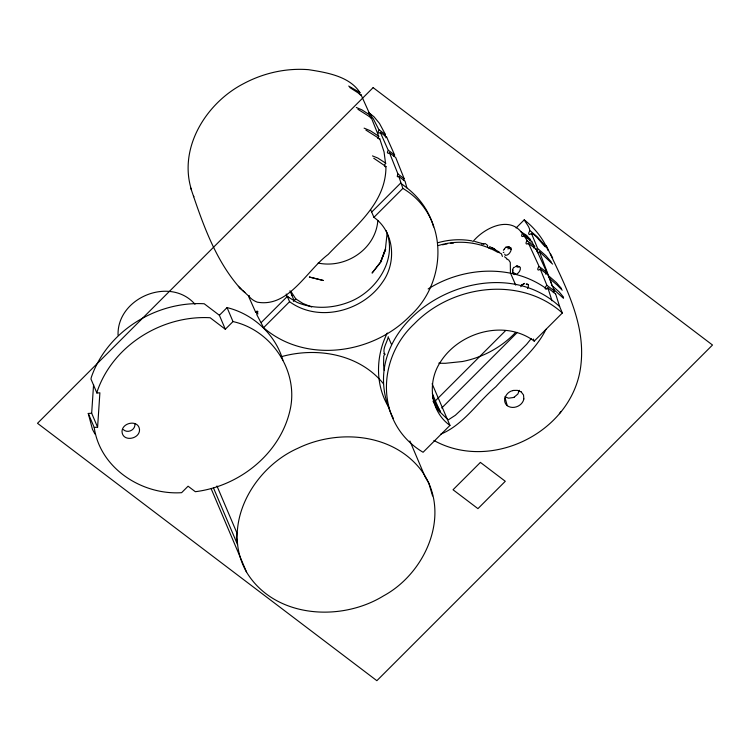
<?xml version="1.0" encoding="UTF-8"?>
<svg xmlns="http://www.w3.org/2000/svg" width="750" height="750" viewBox="0 0 750 750"><rect width="100%" height="100%" fill="white"/><g stroke="black" fill="none" stroke-linecap="round" stroke-linejoin="round"><path stroke-width="1.12" d="M487.613 246.506L487.613 245.344L486.281 244.416M118.059 335.231C116.803 297.712 170.1 275.766 194.991 304.228M91.669 413.25L88.266 413.456L94.2 427.425L97.603 427.228L91.669 413.25L93.581 384.581M97.603 427.228L99.891 392.822L96.9 393L90.966 379.031L91.331 377.269C107.147 331.266 156.291 301.097 204.206 303.759L219.384 315.272L225.319 329.25L232.997 321.572C271.631 330.122 299.081 371.212 290.034 410.194C280.106 454.05 239.062 486.309 195.328 491.7L188.081 486.206L181.603 492.684C142.031 495.234 100.013 468.394 94.2 427.425M385.134 354.469C381.375 350.072 387.488 341.916 388.284 336.703M134.897 423.675C135.741 429.919 127.594 433.856 123.234 429.516M504.684 254.137L505.312 255.338C508.434 255.572 510.619 252.225 511.256 249.534L510.853 247.95L509.269 247.013L505.659 247.303L504.281 249.262M387.009 234.188L385.472 248.466L380.841 261.703L385.641 249.3L380.372 262.294L372.056 273.084L381.637 261.038M519.253 390.281L517.913 393.966L514.172 397.181M523.866 398.916L523.509 394.959L521.081 391.781M377.85 220.453C375.694 249.253 345.647 268.819 318.141 263.053M403.425 180.581L404.184 178.706L395.719 157.528L389.484 152.803L388.209 153.431L387.403 152.625A2.541 1.247 -52.8 0 1 388.294 150.431L380.334 132.422A2.541 1.247 -52.8 0 1 378.253 132.591L378.206 132.188A2.541 1.247 -52.8 0 1 379.106 130.087L373.219 118.659L368.438 112.772M96.9 393L97.266 391.247C113.072 345.234 162.225 315.066 210.141 317.738L225.319 329.25M523.856 398.972C522.478 405.994 513.084 409.903 507.234 405.684L505.163 398.081M369.375 116.784L370.266 115.266L361.069 94.819L349.828 87.534M520.8 286.725L521.494 285.094L524.625 283.397L523.069 284.447M387.291 333.009C375.9 355.538 375.047 383.869 387.994 405.956M373.744 158.231L385.95 166.509C386.137 204.938 351.891 229.116 328.209 254.419C306.478 270.591 288.975 307.641 257.428 302.194A77.775 38.062 -52.8 0 1 249.037 296.391L249.281 295.837M546.019 329.306C534.591 352.416 512.728 367.838 495.9 386.728C477.478 402.234 463.538 424.847 440.653 434.222M527.578 288.534L528.497 285.891L528.103 284.494L526.659 283.819M371.25 115.322L371.512 114.816L368.709 113.213M384.703 135.881L385.5 134.653L379.462 123.394L373.95 116.719L368.522 112.547M393.891 156.225L394.65 155.034L386.644 137.091L380.4 132.356M515.513 266.588L516.834 265.931L520.303 267.272C521.034 270.553 518.016 274.5 514.65 274.566L512.784 272.372L512.484 269.672L513.713 267.413L514.772 267.188M191.466 189.863C178.162 147.694 206.306 102.919 243.478 83.709C263.306 73.069 286.106 67.875 308.588 69.675C326.503 72.487 349.528 76.181 359.944 92.588L359.653 93.066A2.55 1.247 -52.8 0 0 359.306 94.116M389.484 152.803L397.941 173.972L397.238 176.269A2.55 1.247 -52.8 0 0 398.006 176.766L398.822 176.456L405.066 181.191L406.866 187.856C419.541 197.709 429.319 211.378 433.594 226.931M516.103 227.963L524.231 219.834C525.853 223.2 530.559 227.85 529.659 231.337A2.55 1.247 -52.8 0 0 528.619 233.531L529.069 234.459A2.55 1.247 -52.8 0 0 530.419 234.103C533.578 230.897 542.166 244.659 545.569 246.975M433.912 440.456C492.141 472.781 574.2 430.997 580.978 364.247C585.703 321.703 563.578 282.647 546.225 245.409M559.406 413.681L560.85 411.694M248.878 295.706L248.503 296.203L255.581 312.056L258.009 313.903M503.409 250.275L504.506 248.859M555.478 293.831L547.884 287.878L545.578 289.069A2.569 1.256 -52.8 0 1 545.212 287.991A2.55 1.247 -52.8 0 1 545.972 286.303L546.909 285.338L554.587 291.159A2.541 1.238 -52.8 0 0 553.322 292.641M531.188 338.653L526.613 344.334L462.169 408.872L455.391 415.247L448.5 419.728M472.866 241.753C483.909 227.944 510.019 215.072 522.431 233.663A2.55 1.247 -52.8 0 0 521.784 236.184A2.55 1.247 -52.8 0 0 523.772 235.847L531.712 241.416L534.534 246.947A2.541 1.238 -52.8 0 0 533.897 248.091M524.034 235.584L527.175 240.731L526.809 241.172A2.55 1.247 -52.8 0 0 526.163 243.694A2.55 1.247 -52.8 0 0 528.15 243.356L536.091 248.925L546.816 272.353L546.253 272.972A2.541 1.238 -52.8 0 0 545.616 274.116M529.519 240.581A2.541 1.238 -52.8 0 1 530.156 239.438L526.669 235.397L520.462 231.459M255.581 312.056L256.078 311.634A2.55 1.247 -52.8 0 1 257.897 311.719L256.744 314.513L263.578 327.694C305.597 364.106 372.984 354.15 410.203 315.731C447.647 281.831 449.025 215.709 402.863 188.4L398.822 176.456M552.591 264.094L539.456 251.691L538.8 252.262A2.55 1.247 -52.8 0 1 537.497 252.638M531.375 233.175L538.05 249.497A2.55 1.247 -52.8 0 0 537 251.691M539.456 251.691L548.822 276.478A2.55 1.247 -52.8 0 0 548.419 277.003M551.531 285.656L551.597 284.438M386.606 137.128L386.644 137.091A2.55 1.247 -52.8 0 1 385.678 137.719M521.072 391.8L517.388 390.366L513.731 390.413M219.384 315.272L227.062 307.594C253.087 313.978 275.428 334.303 282.891 360.244M261.337 322.416L287.269 296.484L286.2 294.028M289.106 297.6L287.269 296.484L289.584 301.688C318.712 323.025 362.953 311.222 382.453 282.253C396.853 262.538 394.406 231.853 373.931 217.331L371.681 212.062L400.622 183.122L406.866 187.856M263.578 327.694L289.584 301.688M373.931 217.331L402.863 188.4M293.381 301.35L295.8 298.931L302.831 303.412L311.653 306.994M531.712 241.416L531.009 241.997M536.091 248.925L535.388 249.506M434.822 401.4L505.659 330.553M441.713 408.019L517.322 332.4M449.962 425.381L423.084 452.269C375.741 424.2 375.863 359.513 414.253 323.897C451.894 284.897 520.359 275.447 562.359 312.975L534.216 341.128C504.666 319.116 459.056 332.044 440.231 362.316C427.228 381.975 430.078 411.375 449.962 425.381L432.113 383.728M507.234 405.684C501.469 400.922 506.222 391.819 512.747 390.628M377.672 138.412A2.55 1.247 -52.8 0 1 378.741 136.303L371.325 117.769L357.919 109.294M365.897 130.078L379.772 138.863L384.047 151.894L385.566 163.5A2.55 1.247 -52.8 0 0 384.488 166.059M554.587 291.159L547.913 274.856L540.234 269.025L539.878 269.381A2.55 1.247 -52.8 0 1 537.891 269.719A2.55 1.247 -52.8 0 1 538.538 267.188L539.138 266.522L528.413 243.103M371.325 117.769L370.753 118.172M379.772 138.863L379.172 139.294M549.581 279.234L549.994 278.906L557.306 285.197L562.228 290.203M526.219 284.288L528.103 284.494M361.069 94.819L360.356 95.184M428.147 288.956C463.359 266.7 512.597 263.728 547.05 289.163M517.097 267.188L518.494 266.484L516.834 265.931M503.25 252.553L503.869 252.244M518.381 266.887L518.953 266.634M513.497 397.491L514.116 397.209M385.95 166.509L385.538 166.678A2.55 1.247 -52.8 0 1 385.144 166.725M513.394 397.528L508.528 398.184L504.891 396.788M438.263 245.578C457.931 239.428 480.094 241.875 497.841 252.394M505.659 247.303L509.269 247.013M438.094 242.672C449.091 239.55 460.809 238.856 472.078 240.909M481.716 244.2L483.834 243.694M442.556 244.819L444.094 244.472M507.787 248.85L509.559 248.447L511.003 249.197M512.794 390.619L513.694 390.422M514.134 273.9L515.212 273.666L512.784 272.372L513.628 272.297M483.562 244.116L485.719 243.647M445.631 244.144L447.188 243.844M281.212 356.728C316.631 346.725 359.363 353.925 383.363 383.653M521.494 285.094L522.291 284.972M450.356 243.375L453.572 243.028M510.853 247.95L508.134 247.331M498.488 252.281L501.422 253.781L502.416 256.425M474.637 241.425L482.259 243.553M383.831 353.484L384.056 353.55A2.55 1.247 -52.8 0 1 383.719 356.166L383.588 365.044L384.291 370.397M372.459 155.897L377.794 158.034L385.828 163.238M506.391 258.816L508.744 260.053L510.281 262.444L510.45 272.981L515.719 285.122M364.097 128.128L370.425 130.791L378.788 136.266M356.325 107.494L361.847 109.819L370.266 115.266M348.675 86.053L359.944 92.588M488.325 247.716L490.763 248.756M489.675 246.553L499.387 252.15M287.269 296.484L296.962 302.344C313.753 309.488 332.841 308.55 349.603 301.856C376.406 291.347 398.128 259.181 386.1 230.653M447.234 419.016L438.056 410.044L433.003 401.156M562.359 312.975L559.65 306.591C488.1 239.822 344.597 323.719 393.422 418.538M506.756 258.459L504.506 256.762M522.525 233.55L530.203 239.372M379.256 129.919L385.5 134.653M388.416 150.3L394.65 155.034M539.138 266.522L546.816 272.353M404.184 178.706L397.941 173.972M527.175 240.731L534.862 246.562M512.484 269.672L513.216 270.244M553.125 288.966L563.522 298.322M524.231 219.834C534.487 227.897 543.019 238.284 547.997 250.406M530.259 230.775L537.712 237.263L544.453 244.959M549.075 276.216L556.462 282.656L561.337 288.375M241.828 289.781L238.378 286.294M551.784 285.394L559.041 291.759L563.569 297.197M242.887 290.7L244.884 292.434M538.406 249.141L545.859 255.684L551.241 261.909M512.784 272.372L514.65 274.566M249.037 296.391L240.159 288.234M436.247 407.597C447.975 420.975 431.944 399.647 432.525 396.553M240.225 288.347C215.231 260.184 202.584 223.247 190.762 188.109M295.8 298.931L291.159 291.778M246.6 572.212C274.462 618.056 340.725 622.266 383.597 595.828C426.6 572.522 452.653 511.856 420.684 469.566C392.006 433.012 337.556 428.925 297.806 448.303C252.722 468.253 220.284 525.825 246.6 572.212L211.256 488.953M388.491 406.941L388.894 407.522M544.509 245.025L545.184 246.103M95.044 434.128L92.466 429.384L88.266 413.456M550.566 253.95L552.684 258.084M391.312 344.128L388.734 338.156M540.234 269.025L546.909 285.338M440.334 412.406L432.347 393.675M370.631 209.597L371.681 212.062M409.913 441.009L425.081 476.756L428.831 483.188L432.581 495.947M227.062 307.594L232.997 321.572M216.956 485.963L236.766 532.631L236.409 537.825L237.534 544.603L213.506 488.006M533.325 339L534.216 341.128M289.95 290.747L291.9 295.359M294.113 300.619L291.909 295.378M555.572 293.709L559.65 306.591M547.884 287.878L551.972 300.759M193.669 196.125L193.884 196.762M549.994 278.906L551.325 283.481M438.788 363.141A85.388 71.691 -23 0 0 445.453 363.281L462.3 361.537A85.097 71.456 -23 0 0 515.559 332.456M139.537 429.816C139.65 439.256 122.7 442.247 122.016 431.691C121.95 422.288 138.787 419.231 139.537 429.816M373.134 87.628L37.5 423.3L376.866 680.691L712.5 345.019L373.134 87.628M480.403 462.403L453.038 489.759L477.938 508.641L505.294 481.284L480.403 462.403M323.269 280.472L309.413 277.041L323.269 280.472M494.4 249.037L492.066 247.753L494.869 249.3L494.4 249.037"/></g></svg>
